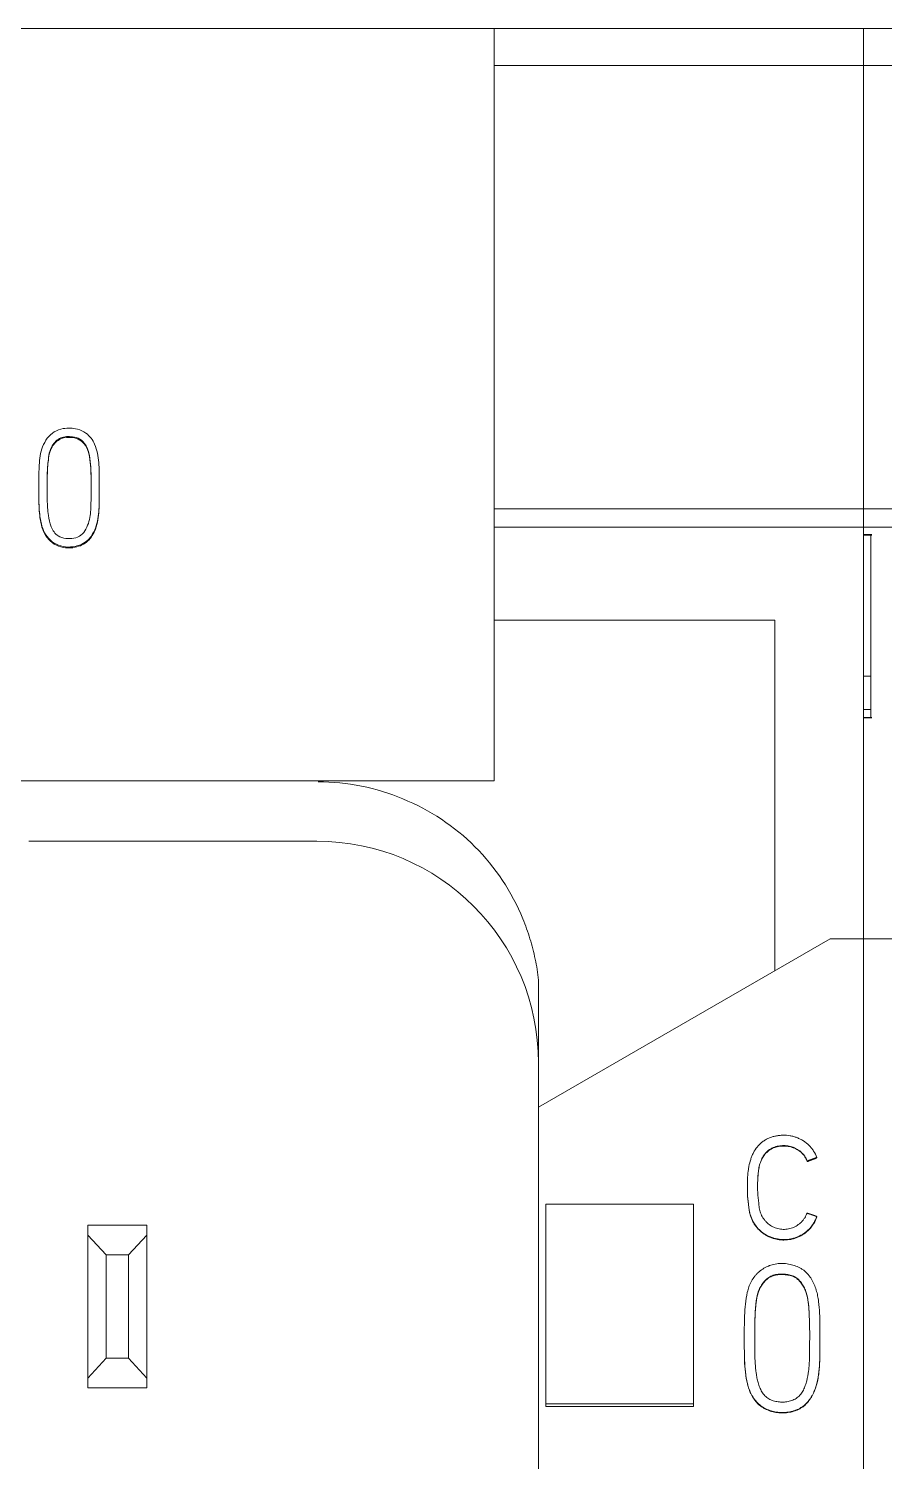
# Model space of a CAD drawing. Header units: millimetres. Extents: x 42151 to 59780, y 37376 to 44547.
# Drawn here: x 48019.33 to 48030.91, y 43298.85 to 43318.25 of the extents above; entities that cross this region are included whole.
import ezdxf

# ---------------------------------------------------------------- set-up
doc = ezdxf.new("R2010")
doc.units = ezdxf.units.MM
doc.set_wipeout_variables(frame=1)
doc.layers.add('000-PI-Oprema', color=30, linetype='Continuous', lineweight=5)
doc.layers.add('SI-ORMAR-Oprema', color=30, linetype='Continuous', lineweight=5)
doc.layers.add('004-PI-DIN Šina', color=3, linetype='Continuous')

# ---------------------------------------------------------------- blocks, each defined once
blk = doc.blocks.new('6ES7521-1BL00-0AB0')
at = {"layer": 'SI-ORMAR-Oprema'}
blk.add_line((17.5, 60.263), (17.5, 59.813), dxfattribs=at)
for points, knots in [([(17.5, 62.179), (17.5, 62.179), (17.5, 62.166), (17.5, 62.117), (17.5, 62.024), (17.5, 61.882), (17.5, 61.673), (17.5, 61.444), (17.5, 61.22), (17.5, 61.025), (17.5, 60.893), (17.5, 60.8), (17.5, 60.71), (17.5, 60.624), (17.5, 60.538), (17.5, 60.458), (17.5, 60.361), (17.5, 60.271), (17.5, 60.21), (17.5, 60.176), (17.5, 60.154), (17.5, 60.144), (17.5, 60.139), (17.5, 60.15), (17.5, 60.191), (17.5, 60.235), (17.5, 60.26)], [0, 0, 0, 0, 0.054923, 0.109157, 0.158857, 0.213508, 0.264907, 0.320314, 0.369873, 0.418461, 0.471704, 0.5026, 0.551052, 0.617218, 0.660884, 0.691286, 0.712023, 0.730248, 0.751802, 0.781189, 0.80362, 0.828627, 0.856379, 0.904145, 0.9524, 1, 1, 1, 1]), ([(17.5, 59.813), (17.5, 59.789), (17.5, 59.748), (17.5, 59.71), (17.5, 59.701), (17.5, 59.701), (17.5, 59.701)], [0, 0, 0, 0, 0.351048, 0.67786, 0.983317, 1, 1, 1, 1])]:
    blk.add_open_spline(points, degree=3, knots=knots, dxfattribs=at)
blk.add_wipeout([(-17.4, 69.029), (17.4, 69.029), (17.4, -77.971), (-17.4, -77.971)]).dxf.layer = 'SI-ORMAR-Oprema'
blk.add_wipeout([(-17.4, 69.029), (17.4, 69.029), (17.4, -77.971), (-17.4, -77.971)]).dxf.layer = 'SI-ORMAR-Oprema'
for p, q in [((12.4, 69.029), (-12.4, 69.029)), ((12.4, 69.029), (17.4, 69.029)), ((12.4, 58.845), (12.4, 69.029)), ((17.4, 69.029), (17.4, 68.529)), ((17.4, 68.529), (12.4, 68.529)), ((17.4, 62.529), (17.4, 68.529)), ((6.237, 62.875), (6.237, 62.863)), ((7.056, 62.832), (7.056, 62.844)), ((12.4, 62.529), (17.4, 62.529)), ((17.4, 62.529), (17.4, 62.279)), ((12.4, 62.279), (17.4, 62.279)), ((17.4, 62.279), (17.4, 56.709)), ((17.512, 62.179), (17.4, 62.179)), ((17.512, 62.172), (17.4, 62.172)), ((12.4, 61.023), (16.2, 61.023)), ((16.2, 56.276), (16.2, 61.023)), ((17.5, 60.263), (17.4, 60.263)), ((17.5, 59.813), (17.4, 59.813)), ((17.4, 59.703), (17.512, 59.703)), ((17.4, 59.701), (17.512, 59.701)), ((12.4, 58.845), (-12.4, 58.845)), ((10, 58.029), (6.1, 58.029)), ((13, 54.429), (16.95, 56.709)), ((17.4, 56.709), (16.95, 56.709)), ((17.4, 56.709), (17.4, -56.709)), ((13, 56.149), (13, 54.429)), ((13, -54.387), (13, 54.429)), ((16.768, 53.748), (16.768, 53.742)), ((16.637, 53.699), (16.637, 53.692)), ((15.827, 53.369), (15.827, 53.363)), ((13.1, 50.411), (13.1, 53.115)), ((13.1, 53.115), (15.1, 53.115)), ((15.1, 50.411), (15.1, 53.115)), ((16.768, 52.948), (16.768, 52.942)), ((6.9, 52.829), (7.7, 52.829)), ((6.9, 52.695), (6.9, 52.829)), ((7.7, 52.829), (7.7, 52.695)), ((6.9, 50.762), (6.9, 52.695)), ((7.15, 52.429), (6.9, 52.695)), ((7.7, 52.695), (7.45, 52.429)), ((7.7, 52.695), (7.7, 50.762)), ((7.45, 52.429), (7.15, 52.429)), ((7.15, 52.429), (7.15, 51.029)), ((7.45, 51.029), (7.45, 52.429)), ((15.785, 51.315), (15.785, 51.309)), ((16.809, 51.267), (16.809, 51.273)), ((6.9, 50.762), (7.15, 51.029)), ((7.15, 51.029), (7.45, 51.029)), ((7.45, 51.029), (7.7, 50.762)), ((6.9, 50.629), (6.9, 50.762)), ((7.7, 50.629), (6.9, 50.629)), ((7.7, 50.762), (7.7, 50.629)), ((13.1, 50.377), (13.1, 50.411)), ((13.1, 50.411), (15.1, 50.411)), ((13.1, 50.377), (15.1, 50.377)), ((15.1, 50.377), (15.1, 50.411))]:
    blk.add_line(p, q, dxfattribs=at)
blk.add_arc((10, 55.029), 3, 0, 90, dxfattribs=at)
for points, knots in [([(6.567, 63.614), (6.525, 63.606), (6.401, 63.565), (6.267, 63.373), (6.234, 63.076), (6.238, 62.779), (6.238, 62.524), (6.267, 62.314), (6.328, 62.149), (6.509, 62.015), (6.712, 61.996), (6.915, 62.091), (7.025, 62.285), (7.057, 62.518), (7.056, 62.773), (7.057, 63.027), (7.045, 63.24), (6.993, 63.425), (6.901, 63.551), (6.741, 63.623), (6.631, 63.625), (6.567, 63.614)], [0, 0, 0, 0, 0.03125, 0.09375, 0.15625, 0.25, 0.3125, 0.34375, 0.40625, 0.4375, 0.5, 0.546875, 0.59375, 0.65625, 0.71875, 0.78125, 0.84375, 0.875, 0.921875, 0.953125, 1, 1, 1, 1]), ([(6.793, 63.473), (6.763, 63.491), (6.675, 63.514), (6.529, 63.506), (6.387, 63.372), (6.361, 63.173), (6.348, 62.967), (6.351, 62.789), (6.351, 62.614), (6.36, 62.456), (6.393, 62.283), (6.477, 62.158), (6.637, 62.113), (6.829, 62.14), (6.93, 62.361), (6.946, 62.598), (6.946, 62.847), (6.944, 63.074), (6.928, 63.25), (6.885, 63.385), (6.823, 63.454), (6.793, 63.473)], [0, 0, 0, 0, 0.03125, 0.078125, 0.125, 0.1875, 0.25, 0.3125, 0.34375, 0.40625, 0.453125, 0.5, 0.53125, 0.59375, 0.65625, 0.71875, 0.8125, 0.875, 0.921875, 0.96875, 1, 1, 1, 1]), ([(6.793, 63.46), (6.763, 63.479), (6.675, 63.501), (6.529, 63.494), (6.387, 63.359), (6.361, 63.161), (6.351, 62.997), (6.35, 62.9), (6.35, 62.873)], [0, 0, 0, 0, 0.114194, 0.285486, 0.456777, 0.685166, 0.913555, 1, 1, 1, 1]), ([(6.945, 62.786), (6.945, 62.814), (6.945, 62.912), (6.944, 63.061), (6.928, 63.237), (6.885, 63.373), (6.823, 63.442), (6.793, 63.46)], [0, 0, 0, 0, 0.115044, 0.410029, 0.631268, 0.852507, 1, 1, 1, 1]), ([(6.237, 62.863), (6.237, 62.816), (6.238, 62.685), (6.238, 62.511), (6.267, 62.301), (6.328, 62.136), (6.509, 62.002), (6.712, 61.984), (6.915, 62.078), (7.025, 62.272), (7.057, 62.505), (7.056, 62.699), (7.056, 62.808), (7.056, 62.832)], [0, 0, 0, 0, 0.065476, 0.18556, 0.245602, 0.365686, 0.425728, 0.545812, 0.635875, 0.725938, 0.846022, 0.966106, 1, 1, 1, 1]), ([(12.885, 56.709), (12.857, 56.8), (12.691, 57.261), (12.198, 58.011), (11.195, 58.672), (10.411, 58.833), (10.017, 58.833), (10.017, 58.833), (10.017, 58.833)], [0, 0, 0, 0, 0.074899, 0.383266, 0.691633, 1, 1, 1, 1, 1, 1]), ([(16.768, 53.748), (16.756, 53.779), (16.741, 53.808), (16.715, 53.848), (16.705, 53.862), (16.69, 53.881), (16.685, 53.887), (16.674, 53.899), (16.668, 53.905), (16.639, 53.934), (16.614, 53.954), (16.573, 53.98), (16.558, 53.989), (16.529, 54.003), (16.514, 54.01), (16.484, 54.022), (16.469, 54.027), (16.437, 54.036), (16.421, 54.039), (16.373, 54.047), (16.34, 54.05), (16.291, 54.048), (16.275, 54.047), (16.242, 54.044), (16.226, 54.041), (16.194, 54.035), (16.179, 54.031), (16.148, 54.022), (16.132, 54.016), (16.102, 54.003), (16.088, 53.996), (16.06, 53.979), (16.046, 53.97), (16.02, 53.95), (16.008, 53.94), (15.99, 53.923), (15.985, 53.917), (15.973, 53.905), (15.968, 53.899), (15.942, 53.867), (15.924, 53.84), (15.902, 53.796), (15.895, 53.781), (15.882, 53.751), (15.877, 53.736), (15.862, 53.69), (15.854, 53.658), (15.845, 53.611), (15.843, 53.595), (15.838, 53.562), (15.836, 53.546), (15.831, 53.498), (15.829, 53.465), (15.828, 53.417), (15.827, 53.401), (15.827, 53.369), (15.827, 53.353), (15.827, 53.321), (15.827, 53.304), (15.827, 53.272), (15.828, 53.256), (15.83, 53.224), (15.832, 53.208), (15.835, 53.176), (15.838, 53.16), (15.842, 53.128), (15.843, 53.112), (15.846, 53.08), (15.848, 53.063), (15.853, 53.031), (15.856, 53.015), (15.863, 52.984), (15.867, 52.969), (15.878, 52.938), (15.884, 52.923), (15.897, 52.894), (15.905, 52.88), (15.922, 52.852), (15.931, 52.838), (15.95, 52.812), (15.96, 52.8), (15.976, 52.782), (15.982, 52.776), (15.993, 52.765), (15.999, 52.759), (16.018, 52.743), (16.03, 52.733), (16.07, 52.705), (16.098, 52.689), (16.143, 52.67), (16.159, 52.664), (16.19, 52.655), (16.205, 52.65), (16.237, 52.644), (16.253, 52.641), (16.277, 52.638), (16.286, 52.638), (16.302, 52.637), (16.31, 52.636), (16.351, 52.636), (16.383, 52.639), (16.423, 52.646), (16.431, 52.648), (16.447, 52.652), (16.455, 52.654), (16.478, 52.661), (16.493, 52.667), (16.538, 52.685), (16.566, 52.701), (16.607, 52.729), (16.62, 52.739), (16.644, 52.76), (16.668, 52.782), (16.689, 52.807), (16.708, 52.833), (16.717, 52.847), (16.743, 52.888), (16.757, 52.917), (16.768, 52.948)], [0, 0, 0, 0, 0.03125, 0.03125, 0.046875, 0.046875, 0.054687, 0.054687, 0.0625, 0.0625, 0.09375, 0.09375, 0.109375, 0.109375, 0.125, 0.125, 0.140625, 0.140625, 0.15625, 0.15625, 0.1875, 0.1875, 0.203125, 0.203125, 0.21875, 0.21875, 0.234375, 0.234375, 0.25, 0.25, 0.265625, 0.265625, 0.28125, 0.28125, 0.296875, 0.296875, 0.304687, 0.304687, 0.3125, 0.3125, 0.34375, 0.34375, 0.359375, 0.359375, 0.375, 0.375, 0.40625, 0.40625, 0.421875, 0.421875, 0.4375, 0.4375, 0.46875, 0.46875, 0.484375, 0.484375, 0.5, 0.5, 0.515625, 0.515625, 0.53125, 0.53125, 0.546875, 0.546875, 0.5625, 0.5625, 0.578125, 0.578125, 0.59375, 0.59375, 0.609375, 0.609375, 0.625, 0.625, 0.640625, 0.640625, 0.65625, 0.65625, 0.671875, 0.671875, 0.6875, 0.6875, 0.695313, 0.695313, 0.703125, 0.703125, 0.71875, 0.71875, 0.75, 0.75, 0.765625, 0.765625, 0.78125, 0.78125, 0.796875, 0.796875, 0.804688, 0.804688, 0.8125, 0.8125, 0.84375, 0.84375, 0.851563, 0.851563, 0.859375, 0.859375, 0.875, 0.875, 0.90625, 0.90625, 0.921875, 0.921875, 0.9375, 0.953125, 0.953125, 0.96875, 0.96875, 1, 1, 1, 1]), ([(16.635, 52.995), (16.626, 52.972), (16.616, 52.95), (16.597, 52.92), (16.59, 52.91), (16.574, 52.891), (16.566, 52.881), (16.541, 52.856), (16.522, 52.841), (16.491, 52.821), (16.48, 52.815), (16.459, 52.804), (16.448, 52.799), (16.425, 52.79), (16.414, 52.787), (16.39, 52.781), (16.378, 52.779), (16.342, 52.774), (16.317, 52.773), (16.281, 52.777), (16.269, 52.778), (16.245, 52.783), (16.233, 52.786), (16.21, 52.793), (16.199, 52.798), (16.176, 52.807), (16.165, 52.813), (16.134, 52.831), (16.114, 52.845), (16.087, 52.87), (16.079, 52.878), (16.063, 52.897), (16.055, 52.906), (16.041, 52.926), (16.035, 52.936), (16.023, 52.958), (16.018, 52.969), (16.004, 53.002), (15.997, 53.025), (15.99, 53.061), (15.988, 53.073), (15.985, 53.097), (15.984, 53.109), (15.981, 53.133), (15.98, 53.145), (15.977, 53.169), (15.975, 53.181), (15.972, 53.205), (15.971, 53.217), (15.97, 53.241), (15.969, 53.254), (15.968, 53.278), (15.967, 53.29), (15.966, 53.314), (15.966, 53.326), (15.966, 53.363), (15.966, 53.387), (15.967, 53.436), (15.968, 53.46), (15.971, 53.508), (15.973, 53.533), (15.979, 53.581), (15.983, 53.605), (15.993, 53.652), (16, 53.675), (16.014, 53.709), (16.019, 53.721), (16.029, 53.742), (16.041, 53.764), (16.055, 53.784), (16.07, 53.803), (16.078, 53.812), (16.104, 53.838), (16.123, 53.853), (16.149, 53.868), (16.155, 53.871), (16.166, 53.877), (16.171, 53.88), (16.188, 53.887), (16.2, 53.891), (16.223, 53.897), (16.235, 53.9), (16.26, 53.904), (16.272, 53.906), (16.309, 53.909), (16.333, 53.909), (16.369, 53.906), (16.382, 53.904), (16.406, 53.899), (16.418, 53.895), (16.441, 53.888), (16.452, 53.883), (16.475, 53.874), (16.486, 53.868), (16.507, 53.856), (16.518, 53.85), (16.538, 53.836), (16.548, 53.828), (16.566, 53.812), (16.574, 53.803), (16.59, 53.784), (16.598, 53.774), (16.618, 53.743), (16.628, 53.722), (16.637, 53.699)], [0, 0, 0, 0, 0.03125, 0.03125, 0.046875, 0.046875, 0.0625, 0.0625, 0.09375, 0.09375, 0.109375, 0.109375, 0.125, 0.125, 0.140625, 0.140625, 0.15625, 0.15625, 0.1875, 0.1875, 0.203125, 0.203125, 0.21875, 0.21875, 0.234375, 0.234375, 0.25, 0.25, 0.28125, 0.28125, 0.296875, 0.296875, 0.3125, 0.3125, 0.328125, 0.328125, 0.34375, 0.34375, 0.375, 0.375, 0.390625, 0.390625, 0.40625, 0.40625, 0.421875, 0.421875, 0.4375, 0.4375, 0.453125, 0.453125, 0.46875, 0.46875, 0.484375, 0.484375, 0.5, 0.5, 0.53125, 0.53125, 0.5625, 0.5625, 0.59375, 0.59375, 0.625, 0.625, 0.65625, 0.65625, 0.671875, 0.671875, 0.6875, 0.703125, 0.703125, 0.71875, 0.71875, 0.75, 0.75, 0.757812, 0.757812, 0.765625, 0.765625, 0.78125, 0.78125, 0.796875, 0.796875, 0.8125, 0.8125, 0.84375, 0.84375, 0.859375, 0.859375, 0.875, 0.875, 0.890625, 0.890625, 0.90625, 0.90625, 0.921875, 0.921875, 0.9375, 0.9375, 0.953125, 0.953125, 0.96875, 0.96875, 1, 1, 1, 1]), ([(16.637, 53.692), (16.629, 53.715), (16.618, 53.737), (16.598, 53.767), (16.591, 53.777), (16.575, 53.796), (16.567, 53.805), (16.54, 53.829), (16.52, 53.843), (16.477, 53.867), (16.455, 53.877), (16.42, 53.888), (16.408, 53.892), (16.385, 53.897), (16.372, 53.899), (16.348, 53.902), (16.336, 53.902), (16.311, 53.902), (16.299, 53.902), (16.275, 53.9), (16.263, 53.898), (16.238, 53.894), (16.226, 53.892), (16.203, 53.886), (16.191, 53.882), (16.169, 53.872), (16.158, 53.867), (16.126, 53.849), (16.107, 53.834), (16.081, 53.808), (16.072, 53.799), (16.057, 53.78), (16.05, 53.77), (16.037, 53.75), (16.031, 53.739), (16.02, 53.717), (16.015, 53.706), (16.001, 53.672), (15.994, 53.649), (15.983, 53.602), (15.98, 53.578), (15.974, 53.53), (15.972, 53.506), (15.968, 53.458), (15.967, 53.434), (15.966, 53.394), (15.966, 53.378), (15.966, 53.362)], [0, 0, 0, 0, 0.063877, 0.063877, 0.095816, 0.095816, 0.127755, 0.127755, 0.191632, 0.191632, 0.255509, 0.255509, 0.287448, 0.287448, 0.319387, 0.319387, 0.351325, 0.351325, 0.383264, 0.383264, 0.415203, 0.415203, 0.447141, 0.447141, 0.47908, 0.47908, 0.511019, 0.511019, 0.574896, 0.574896, 0.606835, 0.606835, 0.638774, 0.638774, 0.670712, 0.670712, 0.702651, 0.702651, 0.766528, 0.766528, 0.830406, 0.830406, 0.894283, 0.894283, 0.95816, 0.95816, 1, 1, 1, 1]), ([(16.768, 52.942), (16.757, 52.911), (16.743, 52.882), (16.718, 52.841), (16.709, 52.828), (16.694, 52.808), (16.689, 52.802), (16.679, 52.789), (16.673, 52.783), (16.645, 52.754), (16.621, 52.733), (16.581, 52.705), (16.567, 52.696), (16.539, 52.681), (16.524, 52.673), (16.495, 52.661), (16.48, 52.655), (16.449, 52.646), (16.433, 52.642), (16.385, 52.633), (16.352, 52.63), (16.304, 52.63), (16.288, 52.631), (16.255, 52.634), (16.239, 52.637), (16.192, 52.647), (16.161, 52.656), (16.116, 52.675), (16.101, 52.682), (16.073, 52.698), (16.059, 52.707), (16.033, 52.725), (16.014, 52.74), (15.996, 52.756), (15.984, 52.768), (15.978, 52.773), (15.962, 52.791), (15.952, 52.804), (15.932, 52.83), (15.923, 52.843), (15.907, 52.871), (15.899, 52.885), (15.885, 52.914), (15.879, 52.929), (15.868, 52.96), (15.864, 52.975), (15.856, 53.006), (15.853, 53.022), (15.849, 53.054), (15.847, 53.07), (15.843, 53.103), (15.842, 53.119), (15.838, 53.151), (15.836, 53.167), (15.832, 53.199), (15.83, 53.215), (15.828, 53.247), (15.827, 53.263), (15.827, 53.296), (15.827, 53.312), (15.827, 53.34), (15.827, 53.352), (15.827, 53.364)], [0, 0, 0, 0, 0.061089, 0.061089, 0.091634, 0.091634, 0.106906, 0.106906, 0.122178, 0.122178, 0.183268, 0.183268, 0.213812, 0.213812, 0.244357, 0.244357, 0.274901, 0.274901, 0.305446, 0.305446, 0.366535, 0.366535, 0.39708, 0.39708, 0.427625, 0.427625, 0.488714, 0.488714, 0.519258, 0.519258, 0.549803, 0.549803, 0.580348, 0.59562, 0.59562, 0.610892, 0.610892, 0.641437, 0.641437, 0.671981, 0.671981, 0.702526, 0.702526, 0.733071, 0.733071, 0.763615, 0.763615, 0.79416, 0.79416, 0.824704, 0.824704, 0.855249, 0.855249, 0.885794, 0.885794, 0.916338, 0.916338, 0.946883, 0.946883, 0.977428, 0.977428, 1, 1, 1, 1]), ([(16.126, 52.283), (16.152, 52.293), (16.178, 52.3), (16.231, 52.309), (16.257, 52.312), (16.312, 52.313), (16.339, 52.311), (16.392, 52.304), (16.418, 52.298), (16.471, 52.283), (16.496, 52.273), (16.532, 52.256), (16.544, 52.25), (16.567, 52.236), (16.579, 52.228), (16.611, 52.204), (16.63, 52.185), (16.657, 52.155), (16.665, 52.144), (16.681, 52.123), (16.688, 52.111), (16.709, 52.077), (16.721, 52.053), (16.742, 52.004), (16.751, 51.979), (16.763, 51.94), (16.767, 51.927), (16.773, 51.902), (16.782, 51.863), (16.797, 51.771), (16.802, 51.692), (16.807, 51.587), (16.808, 51.534), (16.809, 51.429), (16.809, 51.376), (16.809, 51.27), (16.809, 51.164), (16.808, 51.059), (16.804, 50.953), (16.802, 50.9), (16.791, 50.795), (16.782, 50.743), (16.765, 50.678), (16.761, 50.665), (16.753, 50.64), (16.749, 50.627), (16.735, 50.589), (16.724, 50.564), (16.705, 50.529), (16.699, 50.517), (16.685, 50.494), (16.677, 50.482), (16.654, 50.45), (16.637, 50.429), (16.608, 50.402), (16.597, 50.393), (16.576, 50.376), (16.564, 50.369), (16.53, 50.347), (16.506, 50.336), (16.468, 50.322), (16.455, 50.317), (16.428, 50.31), (16.415, 50.307), (16.375, 50.299), (16.349, 50.296), (16.295, 50.294), (16.267, 50.295), (16.213, 50.301), (16.187, 50.306), (16.148, 50.317), (16.135, 50.321), (16.109, 50.33), (16.097, 50.335), (16.06, 50.353), (16.037, 50.366), (16.004, 50.39), (15.993, 50.399), (15.973, 50.417), (15.963, 50.427), (15.936, 50.457), (15.92, 50.478), (15.898, 50.512), (15.891, 50.524), (15.878, 50.548), (15.872, 50.56), (15.856, 50.597), (15.846, 50.622), (15.834, 50.66), (15.831, 50.673), (15.824, 50.699), (15.821, 50.712), (15.813, 50.752), (15.809, 50.778), (15.791, 50.911), (15.788, 51.017), (15.786, 51.177), (15.785, 51.231), (15.785, 51.337), (15.785, 51.391), (15.787, 51.497), (15.788, 51.551), (15.793, 51.657), (15.796, 51.71), (15.807, 51.816), (15.814, 51.869), (15.833, 51.947), (15.84, 51.973), (15.854, 52.011), (15.859, 52.024), (15.87, 52.049), (15.876, 52.061), (15.896, 52.097), (15.911, 52.119), (15.937, 52.151), (15.946, 52.162), (15.965, 52.181), (15.975, 52.191), (16.006, 52.217), (16.028, 52.233), (16.064, 52.255), (16.076, 52.261), (16.094, 52.27), (16.104, 52.274), (16.113, 52.278), (16.12, 52.281), (16.123, 52.282), (16.126, 52.283)], [0, 0, 0, 0, 0.015625, 0.015625, 0.03125, 0.03125, 0.046875, 0.046875, 0.0625, 0.0625, 0.078125, 0.078125, 0.085938, 0.085938, 0.09375, 0.09375, 0.109375, 0.109375, 0.117188, 0.117188, 0.125, 0.125, 0.140625, 0.140625, 0.15625, 0.15625, 0.164063, 0.164063, 0.171875, 0.1875, 0.21875, 0.21875, 0.25, 0.25, 0.28125, 0.28125, 0.3125, 0.34375, 0.34375, 0.375, 0.375, 0.40625, 0.40625, 0.414063, 0.414063, 0.421875, 0.421875, 0.4375, 0.4375, 0.445313, 0.445313, 0.453125, 0.453125, 0.46875, 0.46875, 0.476563, 0.476563, 0.484375, 0.484375, 0.5, 0.5, 0.507813, 0.507813, 0.515625, 0.515625, 0.53125, 0.53125, 0.546875, 0.546875, 0.5625, 0.5625, 0.570313, 0.570313, 0.578125, 0.578125, 0.59375, 0.59375, 0.601563, 0.601563, 0.609375, 0.609375, 0.625, 0.625, 0.632813, 0.632813, 0.640625, 0.640625, 0.65625, 0.65625, 0.664063, 0.664063, 0.671875, 0.671875, 0.6875, 0.6875, 0.75, 0.75, 0.78125, 0.78125, 0.8125, 0.8125, 0.84375, 0.84375, 0.875, 0.875, 0.90625, 0.90625, 0.921875, 0.921875, 0.929688, 0.929688, 0.9375, 0.9375, 0.953125, 0.953125, 0.960938, 0.960938, 0.96875, 0.96875, 0.984375, 0.984375, 0.992188, 0.992188, 0.996094, 0.998047, 0.998047, 1, 1, 1, 1]), ([(16.469, 52.131), (16.489, 52.12), (16.507, 52.107), (16.539, 52.075), (16.553, 52.058), (16.578, 52.021), (16.589, 52.001), (16.608, 51.961), (16.617, 51.94), (16.638, 51.877), (16.647, 51.834), (16.655, 51.768), (16.657, 51.745), (16.661, 51.701), (16.662, 51.679), (16.667, 51.568), (16.67, 51.479), (16.671, 51.3), (16.67, 51.211), (16.669, 51.078), (16.668, 51.011), (16.664, 50.944), (16.661, 50.9), (16.658, 50.878), (16.65, 50.811), (16.642, 50.768), (16.625, 50.703), (16.619, 50.682), (16.604, 50.64), (16.595, 50.619), (16.58, 50.589), (16.574, 50.58), (16.562, 50.561), (16.556, 50.552), (16.535, 50.525), (16.519, 50.51), (16.492, 50.49), (16.482, 50.483), (16.463, 50.472), (16.453, 50.468), (16.432, 50.459), (16.421, 50.455), (16.4, 50.449), (16.389, 50.446), (16.356, 50.439), (16.334, 50.437), (16.3, 50.436), (16.289, 50.436), (16.266, 50.437), (16.255, 50.438), (16.222, 50.442), (16.2, 50.447), (16.168, 50.457), (16.157, 50.461), (16.137, 50.47), (16.117, 50.48), (16.098, 50.493), (16.08, 50.507), (16.072, 50.514), (16.057, 50.53), (16.049, 50.539), (16.036, 50.557), (16.03, 50.566), (16.013, 50.595), (16.003, 50.615), (15.986, 50.656), (15.979, 50.678), (15.967, 50.721), (15.962, 50.742), (15.953, 50.785), (15.942, 50.851), (15.936, 50.916), (15.928, 51.047), (15.927, 51.135), (15.927, 51.267), (15.927, 51.311), (15.928, 51.399), (15.928, 51.443), (15.929, 51.53), (15.93, 51.574), (15.934, 51.662), (15.937, 51.706), (15.945, 51.793), (15.951, 51.837), (15.964, 51.891), (15.967, 51.901), (15.973, 51.922), (15.977, 51.933), (15.988, 51.963), (15.997, 51.983), (16.019, 52.022), (16.031, 52.04), (16.059, 52.074), (16.074, 52.09), (16.1, 52.111), (16.109, 52.118), (16.127, 52.13), (16.137, 52.136), (16.157, 52.145), (16.167, 52.149), (16.188, 52.156), (16.199, 52.159), (16.231, 52.166), (16.253, 52.168), (16.287, 52.169), (16.298, 52.169), (16.32, 52.168), (16.331, 52.167), (16.364, 52.164), (16.386, 52.161), (16.418, 52.152), (16.429, 52.149), (16.444, 52.143), (16.452, 52.14), (16.459, 52.136), (16.464, 52.134), (16.467, 52.132), (16.469, 52.131)], [0, 0, 0, 0, 0.015625, 0.015625, 0.03125, 0.03125, 0.046875, 0.046875, 0.0625, 0.0625, 0.09375, 0.09375, 0.109375, 0.109375, 0.125, 0.125, 0.1875, 0.1875, 0.25, 0.25, 0.28125, 0.296875, 0.296875, 0.3125, 0.3125, 0.34375, 0.34375, 0.359375, 0.359375, 0.375, 0.375, 0.382813, 0.382813, 0.390625, 0.390625, 0.40625, 0.40625, 0.414063, 0.414063, 0.421875, 0.421875, 0.429688, 0.429688, 0.4375, 0.4375, 0.453125, 0.453125, 0.460938, 0.460938, 0.46875, 0.46875, 0.484375, 0.484375, 0.492188, 0.492188, 0.5, 0.507813, 0.507813, 0.515625, 0.515625, 0.523438, 0.523438, 0.53125, 0.53125, 0.546875, 0.546875, 0.5625, 0.5625, 0.578125, 0.578125, 0.59375, 0.625, 0.625, 0.6875, 0.6875, 0.71875, 0.71875, 0.75, 0.75, 0.78125, 0.78125, 0.8125, 0.8125, 0.84375, 0.84375, 0.851562, 0.851562, 0.859375, 0.859375, 0.875, 0.875, 0.890625, 0.890625, 0.90625, 0.90625, 0.914062, 0.914062, 0.921875, 0.921875, 0.929687, 0.929687, 0.9375, 0.9375, 0.953125, 0.953125, 0.960937, 0.960937, 0.96875, 0.96875, 0.984375, 0.984375, 0.992187, 0.992187, 0.996094, 0.998047, 0.998047, 1, 1, 1, 1]), ([(16.469, 52.125), (16.449, 52.136), (16.429, 52.143), (16.396, 52.152), (16.385, 52.154), (16.363, 52.158), (16.352, 52.159), (16.319, 52.163), (16.296, 52.164), (16.252, 52.162), (16.23, 52.16), (16.197, 52.153), (16.186, 52.15), (16.165, 52.142), (16.154, 52.138), (16.134, 52.128), (16.125, 52.122), (16.106, 52.11), (16.097, 52.103), (16.08, 52.088), (16.072, 52.081), (16.056, 52.064), (16.049, 52.056), (16.028, 52.029), (16.016, 52.011), (16, 51.981), (15.995, 51.971), (15.986, 51.951), (15.982, 51.941), (15.97, 51.909), (15.964, 51.887), (15.95, 51.823), (15.944, 51.779), (15.936, 51.691), (15.933, 51.646), (15.93, 51.558), (15.929, 51.513), (15.928, 51.425), (15.927, 51.38), (15.927, 51.297), (15.927, 51.259), (15.927, 51.22)], [0, 0, 0, 0, 0.050638, 0.050638, 0.075957, 0.075957, 0.101276, 0.101276, 0.151914, 0.151914, 0.202552, 0.202552, 0.227871, 0.227871, 0.25319, 0.25319, 0.278509, 0.278509, 0.303828, 0.303828, 0.329147, 0.329147, 0.354466, 0.354466, 0.405104, 0.405104, 0.430423, 0.430423, 0.455742, 0.455742, 0.50638, 0.50638, 0.607656, 0.607656, 0.708933, 0.708933, 0.810209, 0.810209, 0.911485, 0.911485, 1, 1, 1, 1]), ([(16.671, 51.315), (16.671, 51.341), (16.671, 51.366), (16.67, 51.479), (16.667, 51.567), (16.661, 51.699), (16.658, 51.743), (16.646, 51.831), (16.637, 51.874), (16.616, 51.936), (16.608, 51.956), (16.594, 51.986), (16.588, 51.996), (16.577, 52.015), (16.566, 52.034), (16.552, 52.052), (16.538, 52.069), (16.531, 52.077), (16.515, 52.093), (16.506, 52.1), (16.493, 52.11), (16.488, 52.113), (16.479, 52.119), (16.474, 52.122), (16.469, 52.125)], [0, 0, 0, 0, 0.086827, 0.086827, 0.391218, 0.391218, 0.543414, 0.543414, 0.695609, 0.695609, 0.771707, 0.771707, 0.809756, 0.809756, 0.847805, 0.885853, 0.885853, 0.923902, 0.923902, 0.961951, 0.961951, 0.980976, 0.980976, 1, 1, 1, 1]), ([(15.785, 51.309), (15.785, 51.246), (15.786, 51.184), (15.787, 51.067), (15.788, 51.014), (15.793, 50.907), (15.798, 50.854), (15.812, 50.747), (15.822, 50.695), (15.842, 50.631), (15.846, 50.618), (15.855, 50.593), (15.86, 50.58), (15.877, 50.544), (15.889, 50.52), (15.91, 50.487), (15.918, 50.476), (15.934, 50.454), (15.943, 50.444), (15.969, 50.413), (15.989, 50.395), (16.021, 50.371), (16.032, 50.363), (16.056, 50.349), (16.068, 50.343), (16.104, 50.326), (16.129, 50.316), (16.168, 50.305), (16.181, 50.302), (16.208, 50.297), (16.221, 50.295), (16.261, 50.29), (16.288, 50.288), (16.329, 50.289), (16.343, 50.29), (16.369, 50.293), (16.383, 50.295), (16.422, 50.302), (16.448, 50.309), (16.486, 50.322), (16.499, 50.327), (16.523, 50.339), (16.535, 50.345), (16.57, 50.365), (16.592, 50.381), (16.622, 50.409), (16.631, 50.418), (16.649, 50.439), (16.666, 50.459), (16.681, 50.482), (16.695, 50.505), (16.702, 50.516), (16.721, 50.552), (16.732, 50.577), (16.751, 50.626), (16.759, 50.652), (16.773, 50.703), (16.779, 50.73), (16.789, 50.782), (16.793, 50.809), (16.802, 50.888), (16.804, 50.941), (16.808, 51.048), (16.808, 51.101), (16.809, 51.192), (16.809, 51.23), (16.809, 51.267)], [0, 0, 0, 0, 0.073866, 0.073866, 0.136839, 0.136839, 0.199811, 0.199811, 0.262783, 0.262783, 0.278526, 0.278526, 0.29427, 0.29427, 0.325756, 0.325756, 0.341499, 0.341499, 0.357242, 0.357242, 0.388728, 0.388728, 0.404471, 0.404471, 0.420214, 0.420214, 0.4517, 0.4517, 0.467443, 0.467443, 0.483186, 0.483186, 0.514673, 0.514673, 0.530416, 0.530416, 0.546159, 0.546159, 0.577645, 0.577645, 0.593388, 0.593388, 0.609131, 0.609131, 0.640617, 0.640617, 0.65636, 0.65636, 0.672103, 0.687846, 0.687846, 0.703589, 0.703589, 0.735076, 0.735076, 0.766562, 0.766562, 0.798048, 0.798048, 0.829534, 0.829534, 0.892506, 0.892506, 0.955479, 0.955479, 1, 1, 1, 1])]:
    blk.add_open_spline(points, degree=3, knots=knots, dxfattribs=at)
blk.add_open_spline([(12.885, 56.709), (12.913, 56.618), (12.96, 56.433), (12.99, 56.245), (13, 56.149)], degree=3, dxfattribs=at)
for points, weights in [([(16.637, 53.699), (16.702, 53.723), (16.768, 53.748)], [0.49999959943, 0.50000040057, 0.49999959943]), ([(16.768, 53.742), (16.702, 53.717), (16.637, 53.692)], [0.499999874765, 0.500000125235, 0.499999874765]), ([(16.768, 52.948), (16.701, 52.972), (16.635, 52.995)], [0.500000131232, 0.499999868768, 0.500000131232])]:
    blk.add_rational_spline(points, weights, degree=2, dxfattribs=at)
blk = doc.blocks.new('6ES7522-1BL01-0AB0')
blk.add_wipeout([(-17.4, 69.029), (17.4, 69.029), (17.4, -77.971), (-17.4, -77.971)]).dxf.layer = 'SI-ORMAR-Oprema'
at = {"layer": 'SI-ORMAR-Oprema', "linetype": 'Continuous'}
for p, q in [((-17.4, 69.029), (-17.4, 68.529)), ((-12.4, 69.029), (-17.4, 69.029)), ((-17.4, 62.529), (-17.4, 68.529)), ((-12.4, 68.529), (-17.4, 68.529)), ((-17.4, 62.529), (-17.4, 62.279)), ((-17.4, 62.529), (-12.4, 62.529)), ((-17.4, 62.279), (-17.4, 56.709)), ((-12.4, 62.279), (-17.4, 62.279)), ((-17.4, 56.709), (-17.4, -56.709)), ((-16.95, 56.709), (-17.4, 56.709))]:
    blk.add_line(p, q, dxfattribs=at)
blk = doc.blocks.new('*U117')
at = {"layer": '004-PI-DIN Šina'}
for p, q in [((297.61, 69.85), (-241.3, 69.85)), ((297.61, 69.35), (-241.3, 69.35)), ((297.61, 57.85), (-241.3, 57.85)), ((297.61, 57.789), (-241.3, 57.789)), ((297.61, 52.625), (-241.3, 52.625))]:
    blk.add_line(p, q, dxfattribs=at)

msp = doc.modelspace()

# ---------------------------------------------------------------- block references
at = {"layer": '000-PI-Oprema'}
msp.add_blockref('*U117', (48098.326, 43246.632), dxfattribs=at)

# ---------------------------------------------------------------- next in the draw order: block references
at = {"layer": '000-PI-Oprema', "ltscale": 0.25}
msp.add_blockref('6ES7522-1BL01-0AB0', (48048.027, 43249.218), dxfattribs=at)

# ---------------------------------------------------------------- next in the draw order: block references
msp.add_blockref('6ES7521-1BL00-0AB0', (48013.227, 43249.218), dxfattribs=at)

doc.saveas('drawing.dxf')
